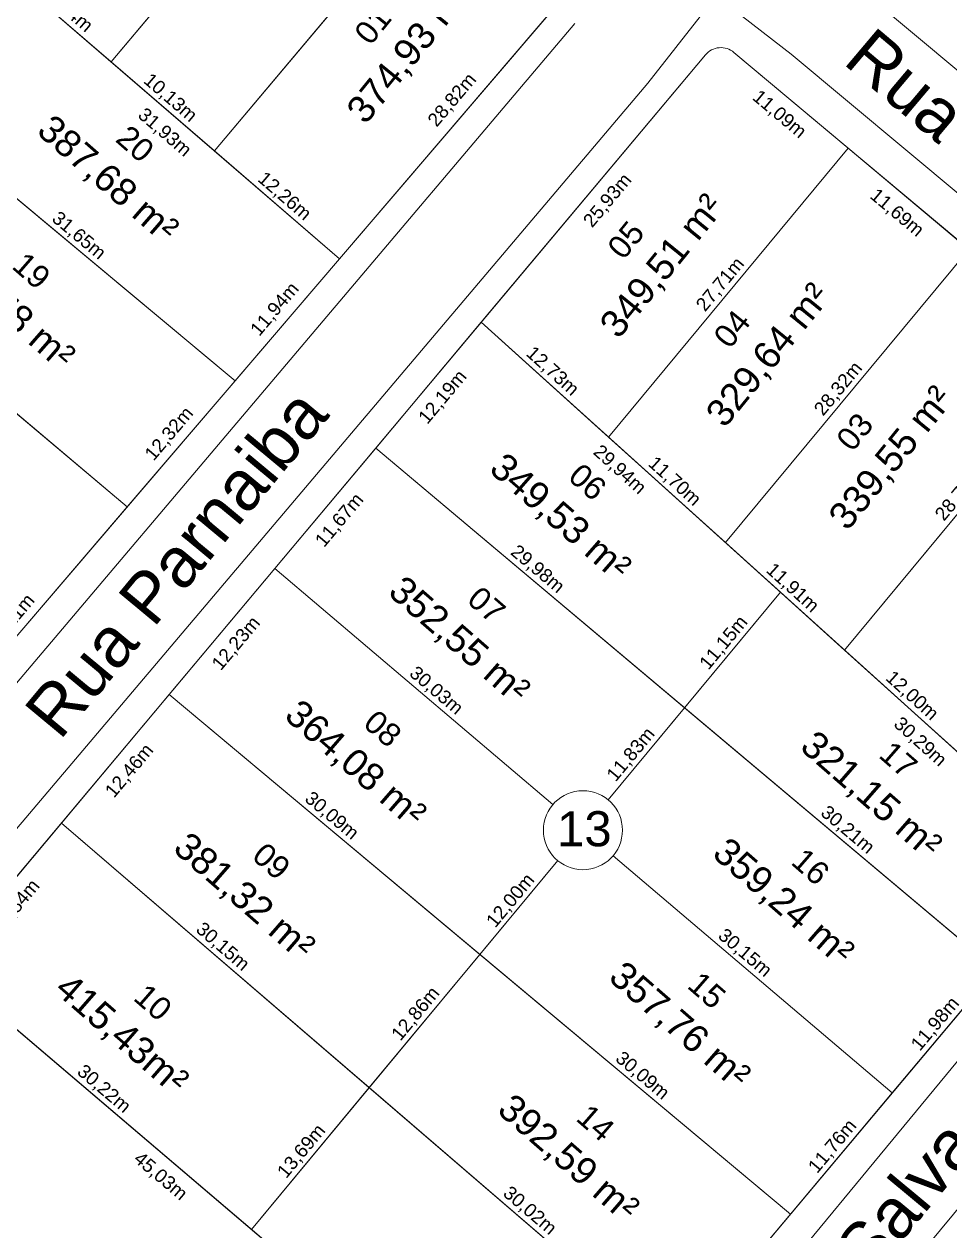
# Model space of a CAD drawing. Header units: metres. Extents: x 3808 to 8215, y 2374 to 6187.
# Drawn here: x 5490.1 to 5558.9, y 3429.9 to 3519.5 of the extents above; entities that cross this region are included whole.
import ezdxf

# ---------------------------------------------------------------- set-up
doc = ezdxf.new("R2010")
doc.units = ezdxf.units.M
for name, color, linetype in [('Areas Lotes', 1, 'Continuous'), ('Calçada', 8, 'Continuous'), ('COTAS', 7, 'Continuous'), ('Lote', 7, 'Continuous'), ('Nome das Ruas', 7, 'Continuous'), ('Nº Lote', 7, 'Continuous'), ('Nº. quadra', 7, 'Continuous'), ('quadras', 7, 'Continuous')]:
    doc.layers.add(name, color=color, linetype=linetype)
doc.styles.add('Arial', font='arial.ttf')
doc.dimstyles.new('Copy(2) of ISO-25', dxfattribs={"dimtxt": 1, "dimasz": 2.5, "dimexe": 1.25, "dimexo": 0.625, "dimgap": 0.2, "dimtad": 1, "dimtoh": 1, "dimlfac": 1, "dimzin": 1, "dimtxsty": 'Arial', "dimblk": 'NONE', "dimcen": 0, "dimse1": 1, "dimse2": 1, "dimsd1": 1, "dimsd2": 1, "dimclrt": 256, "dimaunit": 1, "dimadec": 3, "dimazin": 0, "dimtfac": 1, "dimtmove": 0, "dimatfit": 3, "dimldrblk": 'NONE', "dimfxl": 1, "dimtolj": 1, "dimtzin": 0, "dimarcsym": 0})

# ---------------------------------------------------------------- blocks, each defined once
blk = doc.blocks.new('*D8549')
at = {"layer": 'Defpoints', "color": 0, "linetype": 'Continuous', "transparency": 16777216}
for p in [(5561.856, 3430.828), (5563.656, 3429.366), (5554.247, 3421.461)]:
    blk.add_point(p, dxfattribs=at)
at = {"layer": 'COTAS', "linetype": 'Continuous', "lineweight": 5, "transparency": 16777216, "insert": (5559.23, 3425.187), "char_height": 1, "attachment_point": 5, "rotation": 50.91347, "style": 'Arial'}
blk.add_mtext('\\A1;12,07m', dxfattribs=at)
blk = doc.blocks.new('_None')
blk = doc.blocks.new('*D8597')
at = {"layer": 'Defpoints', "color": 0, "linetype": 'Continuous', "transparency": 16777216}
for p in [(5547.072, 3431.109), (5547.072, 3431.109), (5538.545, 3420.948)]:
    blk.add_point(p, dxfattribs=at)
at = {"layer": 'COTAS', "linetype": 'Continuous', "lineweight": 5, "transparency": 16777216, "insert": (5542.195, 3426.544), "char_height": 1, "attachment_point": 5, "rotation": 49.99828, "style": 'Arial'}
blk.add_mtext('\\A1;13,26m', dxfattribs=at)
blk = doc.blocks.new('*D8598')
at = {"layer": 'Defpoints', "color": 0, "linetype": 'Continuous', "transparency": 16777216}
for p in [(5554.632, 3440.119), (5554.632, 3440.119), (5547.072, 3431.109)]:
    blk.add_point(p, dxfattribs=at)
at = {"layer": 'COTAS', "linetype": 'Continuous', "lineweight": 5, "transparency": 16777216, "insert": (5550.238, 3436.129), "char_height": 1, "attachment_point": 5, "rotation": 49.99828, "style": 'Arial'}
blk.add_mtext('\\A1;11,76m', dxfattribs=at)
blk = doc.blocks.new('*D8599')
at = {"layer": 'Defpoints', "color": 0, "linetype": 'Continuous', "transparency": 16777216}
for p in [(5562.333, 3449.296), (5562.333, 3449.296), (5554.632, 3440.119)]:
    blk.add_point(p, dxfattribs=at)
at = {"layer": 'COTAS', "linetype": 'Continuous', "lineweight": 5, "transparency": 16777216, "insert": (5557.869, 3445.222), "char_height": 1, "attachment_point": 5, "rotation": 49.99828, "style": 'Arial'}
blk.add_mtext('\\A1;11,98m', dxfattribs=at)
blk = doc.blocks.new('*D8603')
at = {"layer": 'Defpoints', "color": 0, "linetype": 'Continuous', "transparency": 16777216}
for p in [(5492.912, 3460.174), (5494.62, 3458.742), (5484.022, 3449.569)]:
    blk.add_point(p, dxfattribs=at)
at = {"layer": 'COTAS', "linetype": 'Continuous', "lineweight": 5, "transparency": 16777216, "insert": (5489.561, 3453.955), "char_height": 1, "attachment_point": 5, "rotation": 50.02647, "style": 'Arial'}
blk.add_mtext('\\A1;13,84m', dxfattribs=at)
blk = doc.blocks.new('*D8604')
at = {"layer": 'Defpoints', "color": 0, "linetype": 'Continuous', "transparency": 16777216}
for p in [(5500.916, 3469.721), (5502.624, 3468.29), (5492.912, 3460.174)]:
    blk.add_point(p, dxfattribs=at)
at = {"layer": 'COTAS', "linetype": 'Continuous', "lineweight": 5, "transparency": 16777216, "insert": (5498.008, 3464.031), "char_height": 1, "attachment_point": 5, "rotation": 50.02647, "style": 'Arial'}
blk.add_mtext('\\A1;12,46m', dxfattribs=at)
blk = doc.blocks.new('*D8605')
at = {"layer": 'Defpoints', "color": 0, "linetype": 'Continuous', "transparency": 16777216}
for p in [(5508.772, 3479.092), (5510.479, 3477.661), (5500.916, 3469.721)]:
    blk.add_point(p, dxfattribs=at)
at = {"layer": 'COTAS', "linetype": 'Continuous', "lineweight": 5, "transparency": 16777216, "insert": (5505.938, 3473.49), "char_height": 1, "attachment_point": 5, "rotation": 50.02647, "style": 'Arial'}
blk.add_mtext('\\A1;12,23m', dxfattribs=at)
blk = doc.blocks.new('*D8606')
at = {"layer": 'Defpoints', "color": 0, "linetype": 'Continuous', "transparency": 16777216}
for p in [(5516.272, 3488.038), (5517.979, 3486.607), (5508.772, 3479.092)]:
    blk.add_point(p, dxfattribs=at)
at = {"layer": 'COTAS', "linetype": 'Continuous', "lineweight": 5, "transparency": 16777216, "insert": (5513.615, 3482.648), "char_height": 1, "attachment_point": 5, "rotation": 50.02647, "style": 'Arial'}
blk.add_mtext('\\A1;11,67m', dxfattribs=at)
blk = doc.blocks.new('*D8607')
at = {"layer": 'Defpoints', "color": 0, "linetype": 'Continuous', "transparency": 16777216}
for p in [(5524.105, 3497.383), (5525.813, 3495.951), (5516.272, 3488.038)]:
    blk.add_point(p, dxfattribs=at)
at = {"layer": 'COTAS', "linetype": 'Continuous', "lineweight": 5, "transparency": 16777216, "insert": (5521.282, 3491.794), "char_height": 1, "attachment_point": 5, "rotation": 50.02647, "style": 'Arial'}
blk.add_mtext('\\A1;12,19m', dxfattribs=at)
blk = doc.blocks.new('*D8608')
at = {"layer": 'Defpoints', "color": 0, "linetype": 'Continuous', "transparency": 16777216}
for p in [(5540.761, 3517.251), (5542.469, 3515.82), (5524.105, 3497.383)]:
    blk.add_point(p, dxfattribs=at)
at = {"layer": 'COTAS', "linetype": 'Continuous', "lineweight": 5, "transparency": 16777216, "insert": (5533.527, 3506.4), "char_height": 1, "attachment_point": 5, "rotation": 50.02647, "style": 'Arial'}
blk.add_mtext('\\A1;25,93m', dxfattribs=at)
blk = doc.blocks.new('*D8609')
at = {"layer": 'Defpoints', "color": 0, "linetype": 'Continuous', "transparency": 16777216}
for p in [(5542.874, 3517.437), (5551.371, 3510.313), (5549.958, 3508.627)]:
    blk.add_point(p, dxfattribs=at)
at = {"layer": 'COTAS', "linetype": 'Continuous', "lineweight": 5, "transparency": 16777216, "insert": (5546.224, 3512.803), "char_height": 1, "attachment_point": 5, "rotation": 320.02077, "style": 'Arial'}
blk.add_mtext('\\A1;11,09m', dxfattribs=at)
blk = doc.blocks.new('*D8610')
at = {"layer": 'Defpoints', "color": 0, "linetype": 'Continuous', "transparency": 16777216}
for p in [(5551.371, 3510.313), (5560.332, 3502.799), (5558.918, 3501.113)]:
    blk.add_point(p, dxfattribs=at)
at = {"layer": 'COTAS', "linetype": 'Continuous', "lineweight": 5, "transparency": 16777216, "insert": (5554.953, 3505.484), "char_height": 1, "attachment_point": 5, "rotation": 320.02077, "style": 'Arial'}
blk.add_mtext('\\A1;11,69m', dxfattribs=at)
blk = doc.blocks.new('*D8614')
at = {"layer": 'Defpoints', "color": 0, "linetype": 'Continuous', "transparency": 16777216}
for p in [(5484.022, 3449.569), (5518.314, 3420.385), (5516.878, 3418.698)]:
    blk.add_point(p, dxfattribs=at)
at = {"layer": 'COTAS', "linetype": 'Continuous', "lineweight": 5, "transparency": 16777216, "insert": (5500.252, 3433.9), "char_height": 1, "attachment_point": 5, "rotation": 319.59972, "style": 'Arial'}
blk.add_mtext('\\A1;45,03m', dxfattribs=at)
blk = doc.blocks.new('*D8617')
at = {"layer": 'Defpoints', "color": 0, "linetype": 'Continuous', "transparency": 16777216}
for p in [(5484.022, 3449.569), (5507.033, 3429.985), (5507.033, 3429.985)]:
    blk.add_point(p, dxfattribs=at)
at = {"layer": 'COTAS', "linetype": 'Continuous', "lineweight": 5, "transparency": 16777216, "insert": (5496.047, 3440.387), "char_height": 1, "attachment_point": 5, "rotation": 319.59972, "style": 'Arial'}
blk.add_mtext('\\A1;30,22m', dxfattribs=at)
blk = doc.blocks.new('*D8618')
at = {"layer": 'Defpoints', "color": 0, "linetype": 'Continuous', "transparency": 16777216}
for p in [(5507.033, 3429.985), (5529.84, 3410.575), (5529.84, 3410.575)]:
    blk.add_point(p, dxfattribs=at)
at = {"layer": 'COTAS', "linetype": 'Continuous', "lineweight": 5, "transparency": 16777216, "insert": (5518.956, 3420.89), "char_height": 1, "attachment_point": 5, "rotation": 319.59972, "style": 'Arial'}
blk.add_mtext('\\A1;29,95m', dxfattribs=at)
blk = doc.blocks.new('*D8619')
at = {"layer": 'Defpoints', "color": 0, "linetype": 'Continuous', "transparency": 16777216}
for p in [(5515.778, 3440.518), (5515.778, 3440.518), (5507.033, 3429.985)]:
    blk.add_point(p, dxfattribs=at)
at = {"layer": 'COTAS', "linetype": 'Continuous', "lineweight": 5, "transparency": 16777216, "insert": (5510.79, 3435.763), "char_height": 1, "attachment_point": 5, "rotation": 50.29903, "style": 'Arial'}
blk.add_mtext('\\A1;13,69m', dxfattribs=at)
blk = doc.blocks.new('*D8620')
at = {"layer": 'Defpoints', "color": 0, "linetype": 'Continuous', "transparency": 16777216}
for p in [(5523.995, 3450.415), (5523.995, 3450.415), (5515.778, 3440.518)]:
    blk.add_point(p, dxfattribs=at)
at = {"layer": 'COTAS', "linetype": 'Continuous', "lineweight": 5, "transparency": 16777216, "insert": (5519.27, 3445.978), "char_height": 1, "attachment_point": 5, "rotation": 50.29903, "style": 'Arial'}
blk.add_mtext('\\A1;12,86m', dxfattribs=at)
blk = doc.blocks.new('*D8621')
at = {"layer": 'Defpoints', "color": 0, "linetype": 'Continuous', "transparency": 16777216}
for p in [(5530.769, 3458.49), (5530.769, 3458.49), (5523.107, 3449.261)]:
    blk.add_point(p, dxfattribs=at)
at = {"layer": 'COTAS', "linetype": 'Continuous', "lineweight": 5, "transparency": 16777216, "insert": (5526.322, 3454.387), "char_height": 1, "attachment_point": 5, "rotation": 50.29903, "style": 'Arial'}
blk.add_mtext('\\A1;12,00m', dxfattribs=at)
blk = doc.blocks.new('*D8622')
at = {"layer": 'Defpoints', "color": 0, "linetype": 'Continuous', "transparency": 16777216}
for p in [(5539.656, 3469.275), (5539.656, 3469.275), (5532.101, 3460.176)]:
    blk.add_point(p, dxfattribs=at)
at = {"layer": 'COTAS', "linetype": 'Continuous', "lineweight": 5, "transparency": 16777216, "insert": (5535.262, 3465.237), "char_height": 1, "attachment_point": 5, "rotation": 50.29903, "style": 'Arial'}
blk.add_mtext('\\A1;11,83m', dxfattribs=at)
blk = doc.blocks.new('*D8623')
at = {"layer": 'Defpoints', "color": 0, "linetype": 'Continuous', "transparency": 16777216}
for p in [(5546.333, 3477.321), (5546.333, 3477.321), (5539.212, 3468.743)]:
    blk.add_point(p, dxfattribs=at)
at = {"layer": 'COTAS', "linetype": 'Continuous', "lineweight": 5, "transparency": 16777216, "insert": (5542.156, 3473.544), "char_height": 1, "attachment_point": 5, "rotation": 50.29903, "style": 'Arial'}
blk.add_mtext('\\A1;11,15m', dxfattribs=at)
blk = doc.blocks.new('*D8624')
at = {"layer": 'Defpoints', "color": 0, "linetype": 'Continuous', "transparency": 16777216}
for p in [(5492.912, 3460.174), (5515.778, 3440.518), (5515.778, 3440.518)]:
    blk.add_point(p, dxfattribs=at)
at = {"layer": 'COTAS', "linetype": 'Continuous', "lineweight": 5, "transparency": 16777216, "insert": (5504.868, 3450.953), "char_height": 1, "attachment_point": 5, "rotation": 319.3177, "style": 'Arial'}
blk.add_mtext('\\A1;30,15m', dxfattribs=at)
blk = doc.blocks.new('*D8625')
at = {"layer": 'Defpoints', "color": 0, "linetype": 'Continuous', "transparency": 16777216}
for p in [(5515.778, 3440.518), (5538.545, 3420.948), (5538.545, 3420.948)]:
    blk.add_point(p, dxfattribs=at)
at = {"layer": 'COTAS', "linetype": 'Continuous', "lineweight": 5, "transparency": 16777216, "insert": (5527.684, 3431.341), "char_height": 1, "attachment_point": 5, "rotation": 319.3177, "style": 'Arial'}
blk.add_mtext('\\A1;30,02m', dxfattribs=at)
blk = doc.blocks.new('*D8626')
at = {"layer": 'Defpoints', "color": 0, "linetype": 'Continuous', "transparency": 16777216}
for p in [(5500.916, 3469.721), (5523.995, 3450.415), (5523.995, 3450.415)]:
    blk.add_point(p, dxfattribs=at)
at = {"layer": 'COTAS', "linetype": 'Continuous', "lineweight": 5, "transparency": 16777216, "insert": (5512.969, 3460.682), "char_height": 1, "attachment_point": 5, "rotation": 320.08514, "style": 'Arial'}
blk.add_mtext('\\A1;30,09m', dxfattribs=at)
blk = doc.blocks.new('*D8627')
at = {"layer": 'Defpoints', "color": 0, "linetype": 'Continuous', "transparency": 16777216}
for p in [(5523.995, 3450.415), (5547.072, 3431.109), (5547.072, 3431.109)]:
    blk.add_point(p, dxfattribs=at)
at = {"layer": 'COTAS', "linetype": 'Continuous', "lineweight": 5, "transparency": 16777216, "insert": (5536.047, 3441.376), "char_height": 1, "attachment_point": 5, "rotation": 320.08514, "style": 'Arial'}
blk.add_mtext('\\A1;30,09m', dxfattribs=at)
blk = doc.blocks.new('*D8628')
at = {"layer": 'Defpoints', "color": 0, "linetype": 'Continuous', "transparency": 16777216}
for p in [(5508.772, 3479.092), (5531.657, 3459.644), (5531.657, 3459.644)]:
    blk.add_point(p, dxfattribs=at)
at = {"layer": 'COTAS', "linetype": 'Continuous', "lineweight": 5, "transparency": 16777216, "insert": (5520.733, 3469.978), "char_height": 1, "attachment_point": 5, "rotation": 319.64132, "style": 'Arial'}
blk.add_mtext('\\A1;30,03m', dxfattribs=at)
blk = doc.blocks.new('*D8629')
at = {"layer": 'Defpoints', "color": 0, "linetype": 'Continuous', "transparency": 16777216}
for p in [(5531.657, 3459.644), (5554.632, 3440.119), (5554.632, 3440.119)]:
    blk.add_point(p, dxfattribs=at)
at = {"layer": 'COTAS', "linetype": 'Continuous', "lineweight": 5, "transparency": 16777216, "insert": (5543.663, 3450.492), "char_height": 1, "attachment_point": 5, "rotation": 319.64132, "style": 'Arial'}
blk.add_mtext('\\A1;30,15m', dxfattribs=at)
blk = doc.blocks.new('*D8630')
at = {"layer": 'Defpoints', "color": 0, "linetype": 'Continuous', "transparency": 16777216}
for p in [(5516.272, 3488.038), (5539.212, 3468.743), (5539.212, 3468.743)]:
    blk.add_point(p, dxfattribs=at)
at = {"layer": 'COTAS', "linetype": 'Continuous', "lineweight": 5, "transparency": 16777216, "insert": (5528.257, 3479.004), "char_height": 1, "attachment_point": 5, "rotation": 319.93255, "style": 'Arial'}
blk.add_mtext('\\A1;29,98m', dxfattribs=at)
blk = doc.blocks.new('*D8631')
at = {"layer": 'Defpoints', "color": 0, "linetype": 'Continuous', "transparency": 16777216}
for p in [(5539.212, 3468.743), (5562.333, 3449.296), (5562.333, 3449.296)]:
    blk.add_point(p, dxfattribs=at)
at = {"layer": 'COTAS', "linetype": 'Continuous', "lineweight": 5, "transparency": 16777216, "insert": (5551.288, 3459.632), "char_height": 1, "attachment_point": 5, "rotation": 319.93255, "style": 'Arial'}
blk.add_mtext('\\A1;30,21m', dxfattribs=at)
blk = doc.blocks.new('*D8632')
at = {"layer": 'Defpoints', "color": 0, "linetype": 'Continuous', "transparency": 16777216}
for p in [(5524.105, 3497.383), (5546.333, 3477.321), (5544.933, 3475.769)]:
    blk.add_point(p, dxfattribs=at)
at = {"layer": 'COTAS', "linetype": 'Continuous', "lineweight": 5, "transparency": 16777216, "insert": (5534.356, 3486.395), "char_height": 1, "attachment_point": 5, "rotation": 317.9322, "style": 'Arial'}
blk.add_mtext('\\A1;29,94m', dxfattribs=at)
blk = doc.blocks.new('*D8633')
at = {"layer": 'Defpoints', "color": 0, "linetype": 'Continuous', "transparency": 16777216}
for p in [(5546.333, 3477.321), (5568.82, 3457.026), (5567.382, 3455.433)]:
    blk.add_point(p, dxfattribs=at)
at = {"layer": 'COTAS', "linetype": 'Continuous', "lineweight": 5, "transparency": 16777216, "insert": (5556.675, 3466.175), "char_height": 1, "attachment_point": 5, "rotation": 317.9322, "style": 'Arial'}
blk.add_mtext('\\A1;30,29m', dxfattribs=at)
blk = doc.blocks.new('*D8634')
at = {"layer": 'Defpoints', "color": 0, "linetype": 'Continuous', "transparency": 16777216}
for p in [(5524.105, 3497.383), (5533.555, 3488.854), (5533.555, 3488.854)]:
    blk.add_point(p, dxfattribs=at)
at = {"layer": 'COTAS', "linetype": 'Continuous', "lineweight": 5, "transparency": 16777216, "insert": (5529.367, 3493.713), "char_height": 1, "attachment_point": 5, "rotation": 317.9322, "style": 'Arial'}
blk.add_mtext('\\A1;12,73m', dxfattribs=at)
blk = doc.blocks.new('*D8635')
at = {"layer": 'Defpoints', "color": 0, "linetype": 'Continuous', "transparency": 16777216}
for p in [(5533.555, 3488.854), (5542.243, 3481.012), (5542.243, 3481.012)]:
    blk.add_point(p, dxfattribs=at)
at = {"layer": 'COTAS', "linetype": 'Continuous', "lineweight": 5, "transparency": 16777216, "insert": (5538.436, 3485.528), "char_height": 1, "attachment_point": 5, "rotation": 317.9322, "style": 'Arial'}
blk.add_mtext('\\A1;11,70m', dxfattribs=at)
blk = doc.blocks.new('*D8636')
at = {"layer": 'Defpoints', "color": 0, "linetype": 'Continuous', "transparency": 16777216}
for p in [(5542.243, 3481.012), (5551.085, 3473.032), (5551.085, 3473.032)]:
    blk.add_point(p, dxfattribs=at)
at = {"layer": 'COTAS', "linetype": 'Continuous', "lineweight": 5, "transparency": 16777216, "insert": (5547.201, 3477.617), "char_height": 1, "attachment_point": 5, "rotation": 317.9322, "style": 'Arial'}
blk.add_mtext('\\A1;11,91m', dxfattribs=at)
blk = doc.blocks.new('*D8637')
at = {"layer": 'Defpoints', "color": 0, "linetype": 'Continuous', "transparency": 16777216}
for p in [(5551.085, 3473.032), (5559.995, 3464.991), (5559.995, 3464.991)]:
    blk.add_point(p, dxfattribs=at)
at = {"layer": 'COTAS', "linetype": 'Continuous', "lineweight": 5, "transparency": 16777216, "insert": (5556.077, 3469.606), "char_height": 1, "attachment_point": 5, "rotation": 317.9322, "style": 'Arial'}
blk.add_mtext('\\A1;12,00m', dxfattribs=at)
blk = doc.blocks.new('*D8639')
at = {"layer": 'Defpoints', "color": 0, "linetype": 'Continuous', "transparency": 16777216}
for p in [(5551.371, 3510.313), (5551.371, 3510.313), (5533.667, 3488.989)]:
    blk.add_point(p, dxfattribs=at)
at = {"layer": 'COTAS', "linetype": 'Continuous', "lineweight": 5, "transparency": 16777216, "insert": (5541.903, 3500.163), "char_height": 1, "attachment_point": 5, "rotation": 50.29903, "style": 'Arial'}
blk.add_mtext('\\A1;27,71m', dxfattribs=at)
blk = doc.blocks.new('*D8640')
at = {"layer": 'Defpoints', "color": 0, "linetype": 'Continuous', "transparency": 16777216}
for p in [(5560.332, 3502.799), (5560.332, 3502.799), (5542.243, 3481.012)]:
    blk.add_point(p, dxfattribs=at)
at = {"layer": 'COTAS', "linetype": 'Continuous', "lineweight": 5, "transparency": 16777216, "insert": (5550.671, 3492.417), "char_height": 1, "attachment_point": 5, "rotation": 50.29903, "style": 'Arial'}
blk.add_mtext('\\A1;28,32m', dxfattribs=at)
blk = doc.blocks.new('*D8641')
at = {"layer": 'Defpoints', "color": 0, "linetype": 'Continuous', "transparency": 16777216}
for p in [(5569.451, 3495.153), (5569.451, 3495.153), (5551.085, 3473.032)]:
    blk.add_point(p, dxfattribs=at)
at = {"layer": 'COTAS', "linetype": 'Continuous', "lineweight": 5, "transparency": 16777216, "insert": (5559.651, 3484.604), "char_height": 1, "attachment_point": 5, "rotation": 50.29903, "style": 'Arial'}
blk.add_mtext('\\A1;28,75m', dxfattribs=at)
blk = doc.blocks.new('*D8650')
at = {"layer": 'Defpoints', "color": 0, "linetype": 'Continuous', "transparency": 16777216}
for p in [(5497.591, 3483.851), (5497.809, 3483.666), (5482.134, 3465.341)]:
    blk.add_point(p, dxfattribs=at)
at = {"layer": 'COTAS', "linetype": 'Continuous', "lineweight": 5, "transparency": 16777216, "insert": (5489.183, 3475.171), "char_height": 1, "attachment_point": 5, "rotation": 49.71111, "style": 'Arial'}
blk.add_mtext('\\A1;24,11m', dxfattribs=at)
blk = doc.blocks.new('*D8651')
at = {"layer": 'Defpoints', "color": 0, "linetype": 'Continuous', "transparency": 16777216}
for p in [(5505.559, 3493.25), (5505.818, 3493.03), (5497.809, 3483.666)]:
    blk.add_point(p, dxfattribs=at)
at = {"layer": 'COTAS', "linetype": 'Continuous', "lineweight": 5, "transparency": 16777216, "insert": (5500.964, 3489.068), "char_height": 1, "attachment_point": 5, "rotation": 49.71111, "style": 'Arial'}
blk.add_mtext('\\A1;12,32m', dxfattribs=at)
blk = doc.blocks.new('*D8652')
at = {"layer": 'Defpoints', "color": 0, "linetype": 'Continuous', "transparency": 16777216}
for p in [(5513.279, 3502.357), (5513.579, 3502.102), (5505.818, 3493.03)]:
    blk.add_point(p, dxfattribs=at)
at = {"layer": 'COTAS', "linetype": 'Continuous', "lineweight": 5, "transparency": 16777216, "insert": (5508.808, 3498.321), "char_height": 1, "attachment_point": 5, "rotation": 49.71111, "style": 'Arial'}
blk.add_mtext('\\A1;11,94m', dxfattribs=at)
blk = doc.blocks.new('*D8653')
at = {"layer": 'Defpoints', "color": 0, "linetype": 'Continuous', "transparency": 16777216}
for p in [(5531.916, 3524.342), (5532.313, 3524.005), (5513.579, 3502.102)]:
    blk.add_point(p, dxfattribs=at)
at = {"layer": 'COTAS', "linetype": 'Continuous', "lineweight": 5, "transparency": 16777216, "insert": (5521.986, 3513.867), "char_height": 1, "attachment_point": 5, "rotation": 49.71111, "style": 'Arial'}
blk.add_mtext('\\A1;28,82m', dxfattribs=at)
blk = doc.blocks.new('*D8682')
at = {"layer": 'Defpoints', "color": 0, "linetype": 'Continuous', "transparency": 16777216}
for p in [(5473.825, 3503.875), (5497.809, 3483.666), (5497.809, 3483.666)]:
    blk.add_point(p, dxfattribs=at)
at = {"layer": 'COTAS', "linetype": 'Continuous', "lineweight": 5, "transparency": 16777216, "insert": (5486.333, 3494.383), "char_height": 1, "attachment_point": 5, "rotation": 319.88143, "style": 'Arial'}
blk.add_mtext('\\A1;31,36m', dxfattribs=at)
blk = doc.blocks.new('*D8684')
at = {"layer": 'Defpoints', "color": 0, "linetype": 'Continuous', "transparency": 16777216}
for p in [(5481.52, 3513.304), (5505.818, 3493.03), (5505.818, 3493.03)]:
    blk.add_point(p, dxfattribs=at)
at = {"layer": 'COTAS', "linetype": 'Continuous', "lineweight": 5, "transparency": 16777216, "insert": (5494.182, 3503.782), "char_height": 1, "attachment_point": 5, "rotation": 320.15943, "style": 'Arial'}
blk.add_mtext('\\A1;31,65m', dxfattribs=at)
blk = doc.blocks.new('*D8686')
at = {"layer": 'Defpoints', "color": 0, "linetype": 'Continuous', "transparency": 16777216}
for p in [(5489.395, 3522.954), (5513.579, 3502.102), (5512.127, 3500.419)]:
    blk.add_point(p, dxfattribs=at)
at = {"layer": 'COTAS', "linetype": 'Continuous', "lineweight": 5, "transparency": 16777216, "insert": (5500.558, 3511.451), "char_height": 1, "attachment_point": 5, "rotation": 319.23156, "style": 'Arial'}
blk.add_mtext('\\A1;31,93m', dxfattribs=at)
blk = doc.blocks.new('*D8696')
at = {"layer": 'Defpoints', "color": 0, "linetype": 'Continuous', "transparency": 16777216}
for p in [(5489.395, 3522.954), (5496.617, 3516.727), (5496.617, 3516.727)]:
    blk.add_point(p, dxfattribs=at)
at = {"layer": 'COTAS', "linetype": 'Continuous', "lineweight": 5, "transparency": 16777216, "insert": (5493.529, 3520.447), "char_height": 1, "attachment_point": 5, "rotation": 319.23156, "style": 'Arial'}
blk.add_mtext('\\A1;9,54m', dxfattribs=at)
blk = doc.blocks.new('*D8697')
at = {"layer": 'Defpoints', "color": 0, "linetype": 'Continuous', "transparency": 16777216}
for p in [(5496.617, 3516.727), (5504.293, 3510.109), (5504.293, 3510.109)]:
    blk.add_point(p, dxfattribs=at)
at = {"layer": 'COTAS', "linetype": 'Continuous', "lineweight": 5, "transparency": 16777216, "insert": (5500.978, 3514.024), "char_height": 1, "attachment_point": 5, "rotation": 319.23156, "style": 'Arial'}
blk.add_mtext('\\A1;10,13m', dxfattribs=at)
blk = doc.blocks.new('*D8698')
at = {"layer": 'Defpoints', "color": 0, "linetype": 'Continuous', "transparency": 16777216}
for p in [(5504.293, 3510.109), (5513.579, 3502.102), (5513.579, 3502.102)]:
    blk.add_point(p, dxfattribs=at)
at = {"layer": 'COTAS', "linetype": 'Continuous', "lineweight": 5, "transparency": 16777216, "insert": (5509.459, 3506.712), "char_height": 1, "attachment_point": 5, "rotation": 319.23156, "style": 'Arial'}
blk.add_mtext('\\A1;12,26m', dxfattribs=at)
blk = doc.blocks.new('*D8702')
at = {"layer": 'Defpoints', "color": 0, "linetype": 'Continuous', "transparency": 16777216}
for p in [(5516.037, 3539.843), (5516.037, 3539.843), (5496.617, 3516.727)]:
    blk.add_point(p, dxfattribs=at)
at = {"layer": 'COTAS', "linetype": 'Continuous', "lineweight": 5, "transparency": 16777216, "insert": (5505.714, 3528.8), "char_height": 1, "attachment_point": 5, "rotation": 49.96614, "style": 'Arial'}
blk.add_mtext('\\A1;30,19m', dxfattribs=at)
blk = doc.blocks.new('*D8703')
at = {"layer": 'Defpoints', "color": 0, "linetype": 'Continuous', "transparency": 16777216}
for p in [(5523.752, 3533.271), (5523.752, 3533.271), (5504.293, 3510.109)]:
    blk.add_point(p, dxfattribs=at)
at = {"layer": 'COTAS', "linetype": 'Continuous', "lineweight": 5, "transparency": 16777216, "insert": (5513.409, 3522.205), "char_height": 1, "attachment_point": 5, "rotation": 49.96614, "style": 'Arial'}
blk.add_mtext('\\A1;30,25m', dxfattribs=at)

msp = doc.modelspace()

# ---------------------------------------------------------------- linework, layer by layer
at = {"layer": 'Calçada', "linetype": 'Continuous', "lineweight": 5}
for p, q in [((5460.29, 3436.003), (5531.059, 3519.573)), ((5522.281, 3386.433), (5589.677, 3468.065))]:
    msp.add_line(p, q, dxfattribs=at)
at = {"layer": 'Calçada', "linetype": 'Continuous', "lineweight": 5, "flags": 128}
for points in [[(5596.688, 3486.736, -0.416095), (5594.564, 3486.599), (5589.796, 3490.818), (5551.522, 3522.744), (5547.087, 3526.188, -0.416011), (5546.828, 3528.3), (5552.013, 3534.892), (5619.481, 3615.311), (5625.066, 3621.962, -0.410428), (5627.164, 3622.159), (5632.844, 3617.514), (5670.808, 3584.857), (5674.914, 3581.443, -0.407932), (5675.128, 3579.355), (5671.497, 3574.792), (5599.98, 3490.507), (5596.688, 3486.736)], [(5511.96, 3385.073, -0.413992), (5509.847, 3384.896), (5505.476, 3388.589), (5466.13, 3421.62), (5462.136, 3424.962, -0.414163), (5461.948, 3427.075), (5465.646, 3431.495), (5536.483, 3515.146), (5540.646, 3520.44, -0.412419), (5542.745, 3520.697), (5547.132, 3517.291), (5585.234, 3485.507), (5589.975, 3481.314, -0.412334), (5590.111, 3479.204), (5584.341, 3472.596), (5516.91, 3390.923), (5511.96, 3385.073)]]:
    msp.add_lwpolyline(points, format="xyb", dxfattribs=at)
at = {"layer": 'Lote', "linetype": 'Continuous', "lineweight": 5}
for p, q in [((5466.522, 3542.675), (5513.579, 3502.102)), ((5496.617, 3516.727), (5516.037, 3539.843)), ((5505.818, 3493.03), (5458.304, 3532.674)), ((5504.293, 3510.109), (5523.752, 3533.271)), ((5551.371, 3510.313), (5533.555, 3488.854)), ((5476.072, 3501.982), (5497.809, 3483.666)), ((5560.332, 3502.799), (5542.243, 3481.012)), ((5568.82, 3457.026), (5524.105, 3497.383)), ((5569.451, 3495.153), (5551.085, 3473.032)), ((5516.272, 3488.038), (5562.333, 3449.296)), ((5529.419, 3461.546), (5508.772, 3479.092)), ((5546.333, 3477.321), (5533.533, 3461.904)), ((5500.916, 3469.721), (5547.072, 3431.109)), ((5538.545, 3420.948), (5492.912, 3460.174)), ((5529.781, 3457.384), (5507.033, 3429.985)), ((5554.632, 3440.119), (5533.895, 3457.742)), ((5484.022, 3449.569), (5529.84, 3410.575))]:
    msp.add_line(p, q, dxfattribs=at)
at = {"layer": 'Lote', "linetype": 'Continuous', "lineweight": 5, "flags": 128}
for points in [[(5489.395, 3522.954), (5496.617, 3516.727), (5516.037, 3539.843), (5508.45, 3546.305)], [(5496.617, 3516.727), (5504.293, 3510.109), (5523.752, 3533.271), (5516.037, 3539.843)], [(5505.818, 3493.03), (5513.579, 3502.102), (5489.395, 3522.954), (5481.52, 3513.304)], [(5560.332, 3502.799), (5551.371, 3510.313), (5533.555, 3488.854), (5542.243, 3481.012)], [(5542.243, 3481.012), (5551.085, 3473.032), (5569.451, 3495.153), (5560.332, 3502.799)], [(5539.212, 3468.743), (5546.333, 3477.321), (5524.105, 3497.383), (5516.272, 3488.038)], [(5551.085, 3473.032), (5559.995, 3464.991), (5578.64, 3487.448), (5569.451, 3495.153)], [(5562.333, 3449.296), (5568.82, 3457.026), (5546.333, 3477.321), (5539.212, 3468.743)], [(5500.916, 3469.721), (5492.912, 3460.174), (5515.778, 3440.518), (5523.995, 3450.415)], [(5492.912, 3460.174), (5484.022, 3449.569), (5507.033, 3429.985), (5515.778, 3440.518)], [(5515.778, 3440.518), (5538.545, 3420.948), (5547.072, 3431.109), (5523.995, 3450.415)], [(5515.778, 3440.518), (5507.033, 3429.985), (5529.84, 3410.575), (5538.545, 3420.948)]]:
    msp.add_lwpolyline(points, close=True, dxfattribs=at)
for points in [[(5532.313, 3524.005, 0.414827), (5532.146, 3526.122), (5523.752, 3533.271), (5504.293, 3510.109), (5513.579, 3502.102)], [(5551.371, 3510.313), (5542.874, 3517.437, 0.414243), (5540.761, 3517.251), (5524.105, 3497.383), (5533.555, 3488.854)], [(5518.314, 3420.385), (5484.022, 3449.569), (5465.754, 3427.777, 0.412853), (5465.935, 3425.669), (5499.275, 3397.454)]]:
    msp.add_lwpolyline(points, format="xyb", close=True, dxfattribs=at)
for points in [[(5476.072, 3501.982), (5497.809, 3483.666), (5505.818, 3493.03), (5481.52, 3513.304), (5475.682, 3506.151)], [(5471.968, 3501.599), (5458.735, 3485.384), (5482.134, 3465.341), (5497.809, 3483.666), (5476.072, 3501.982)], [(5533.533, 3461.904), (5539.212, 3468.743), (5516.272, 3488.038), (5508.772, 3479.092), (5529.419, 3461.546)], [(5529.419, 3461.546), (5508.772, 3479.092), (5500.916, 3469.721), (5523.995, 3450.415), (5529.781, 3457.384)], [(5533.895, 3457.742), (5554.632, 3440.119), (5562.333, 3449.296), (5539.212, 3468.743), (5533.533, 3461.904)], [(5529.781, 3457.384), (5523.995, 3450.415), (5547.072, 3431.109), (5554.632, 3440.119), (5533.895, 3457.742)]]:
    msp.add_lwpolyline(points, dxfattribs=at)
at = {"layer": 'Nº. quadra', "lineweight": 5}
for start, end in [(0, 180), (180, 0)]:
    msp.add_arc((5531.657, 3459.644), 2.937, start, end, dxfattribs=at)
at = {"layer": 'quadras', "linetype": 'Continuous', "lineweight": 5}
for p, q in [((5455.907, 3434.68), (5532.313, 3524.005)), ((5540.761, 3517.251), (5465.754, 3427.777)), ((5586.711, 3480.681), (5542.874, 3517.437)), ((5511.678, 3388.931), (5586.896, 3478.567))]:
    msp.add_line(p, q, dxfattribs=at)
msp.add_arc((5541.911, 3516.287), 1.5, 50.02077, 140.02647, dxfattribs=at)

# ---------------------------------------------------------------- texts
at = {"layer": 'Areas Lotes', "color": 1, "lineweight": 5, "style": 'Arial'}
for s, rotation, p in [('374,93 m²', 50.94257, (5515.499, 3511.999)), ('387,68 m²', 318.90341, (5490.986, 3511.455)), ('349,51 m²', 50.94257, (5534.299, 3496.065)), ('385,78 m²', 318.90341, (5483.291, 3502.026)), ('329,64 m²', 50.94257, (5542.184, 3489.453)), ('339,55 m²', 50.94257, (5551.303, 3481.807)), ('349,53 m²', 318.90341, (5524.596, 3486.336)), ('352,55 m²', 318.90341, (5517.086, 3477.198)), ('364,08 m²', 318.90341, (5509.379, 3468.007)), ('321,15 m²', 318.90341, (5547.684, 3465.697)), ('381,32 m²', 318.90341, (5501.113, 3458.154)), ('359,24 m²', 318.90341, (5541.168, 3457.756)), ('357,76 m²', 318.90341, (5533.46, 3448.566)), ('415,43m²', 318.90341, (5492.315, 3447.665)), ('392,59 m²', 318.90341, (5525.195, 3438.712))]:
    msp.add_text(s, height=2.0071, rotation=rotation, dxfattribs=at).set_placement(p)
at = {"layer": 'Nome das Ruas', "lineweight": 5, "style": 'Arial'}
for s, rotation, p in [('Rua Campo Grande', 319.83476, (5550.878, 3516.659, 190.804)), ('Rua Parnaiba', 50.27315, (5492.795, 3466.244, 190.804)), ('Rua Salvador', 50.27315, (5546.013, 3417.871, 190.804))]:
    msp.add_text(s, height=3.68425, rotation=rotation, dxfattribs=at).set_placement(p)
at = {"layer": 'Nº Lote', "lineweight": 5, "style": 'Arial'}
for s, rotation, p in [('01', 50.94257, (5515.869, 3517.874, 1.156)), ('20', 318.90341, (5496.844, 3510.876, 1.156)), ('05', 50.94257, (5534.669, 3501.939, 1.156)), ('19', 318.90341, (5489.149, 3501.447, 1.156)), ('04', 50.94257, (5542.554, 3495.328, 1.156)), ('03', 50.94257, (5551.673, 3487.682, 1.156)), ('06', 318.90341, (5530.454, 3485.757, 1.156)), ('07', 318.90341, (5522.944, 3476.619, 1.156)), ('08', 318.90341, (5515.237, 3467.428, 1.156)), ('17', 318.90341, (5553.542, 3465.118, 1.156)), ('09', 318.90341, (5506.971, 3457.575, 1.156)), ('16', 318.90341, (5547.026, 3457.177, 1.156)), ('15', 318.90341, (5539.318, 3447.987, 1.156)), ('10', 318.90341, (5498.173, 3447.086, 1.156)), ('14', 318.90341, (5531.053, 3438.133, 1.156))]:
    msp.add_text(s, height=1.706, rotation=rotation, dxfattribs=at).set_placement(p)
at = {"layer": 'Nº. quadra', "lineweight": 5, "style": 'Arial'}
msp.add_text('13', height=2.6083, dxfattribs=at).set_placement((5529.737, 3458.448))

# ---------------------------------------------------------------- dimensions: what is measured, and where the dimension line sits
at = {"layer": 'COTAS', "linetype": 'Continuous', "lineweight": 5}
for p1, p2, distance, picture, middle in [((5496.617, 3516.727), (5516.037, 3539.843), 0, '*D8702', (5505.714, 3528.8)), ((5504.293, 3510.109), (5523.752, 3533.271), 0, '*D8703', (5513.409, 3522.205)), ((5489.395, 3522.954), (5513.579, 3502.102), -2.223, '*D8686', (5500.558, 3511.451)), ((5542.874, 3517.437), (5551.371, 3510.313), -2.2, '*D8609', (5546.224, 3512.803)), ((5481.52, 3513.304), (5505.818, 3493.03), 0, '*D8684', (5494.182, 3503.782)), ((5533.6674, 3488.9892), (5551.371, 3510.3126), 0, '*D8639', (5541.903, 3500.1625)), ((5473.825, 3503.875), (5497.809, 3483.666), 0, '*D8682', (5486.333, 3494.383)), ((5542.243, 3481.012), (5560.332, 3502.799), 0, '*D8640', (5550.671, 3492.417)), ((5524.105, 3497.383), (5546.333, 3477.321), -2.09, '*D8632', (5534.356, 3486.395)), ((5524.105, 3497.383), (5533.555, 3488.854), 0, '*D8634', (5529.367, 3493.713)), ((5551.085, 3473.032), (5569.451, 3495.153), 0, '*D8641', (5559.651, 3484.604)), ((5516.272, 3488.038), (5539.212, 3468.743), 0, '*D8630', (5528.257, 3479.004)), ((5508.772, 3479.092), (5531.657, 3459.644), 0, '*D8628', (5520.733, 3469.978)), ((5546.333, 3477.321), (5568.82, 3457.026), -2.146, '*D8633', (5556.675, 3466.175)), ((5500.916, 3469.721), (5523.995, 3450.415), 0, '*D8626', (5512.969, 3460.682)), ((5539.212, 3468.743), (5562.333, 3449.296), 0, '*D8631', (5551.288, 3459.632)), ((5492.912, 3460.174), (5515.778, 3440.518), 0, '*D8624', (5504.868, 3450.953)), ((5531.657, 3459.644), (5554.632, 3440.119), 0, '*D8629', (5543.663, 3450.492)), ((5484.022, 3449.569), (5518.314, 3420.385), -2.215, '*D8614', (5500.252, 3433.9)), ((5484.022, 3449.569), (5507.033, 3429.985), 0, '*D8617', (5496.047, 3440.387)), ((5507.033, 3429.985), (5515.778, 3440.518), 0, '*D8619', (5510.79, 3435.763)), ((5515.778, 3440.518), (5538.545, 3420.948), 0, '*D8625', (5527.684, 3431.341)), ((5507.033, 3429.985), (5529.84, 3410.575), 0, '*D8618', (5518.956, 3420.89))]:
    dim = msp.add_aligned_dim(p1=p1, p2=p2, distance=distance, dimstyle='Copy(2) of ISO-25', override={"dimpost": 'm'}, dxfattribs=at)
    dim.commit()
    dim.dimension.update_dxf_attribs({"geometry": picture, "text_midpoint": middle})
for base, p1, p2, angle, picture, middle in [((5531.916, 3524.342), (5513.579, 3502.102), (5532.313, 3524.005), 229.71111, '*D8653', (5521.986, 3513.867)), ((5496.617, 3516.727), (5489.395, 3522.954), (5496.617, 3516.727), 139.23156, '*D8696', (5493.529, 3520.447)), ((5542.469, 3515.82), (5524.105, 3497.383), (5540.761, 3517.251), 230.02647, '*D8608', (5533.527, 3506.4)), ((5504.29292, 3510.10869), (5496.61714, 3516.72687), (5504.29292, 3510.10869), 139.23156, '*D8697', (5500.97805, 3514.02438)), ((5513.579, 3502.102), (5504.293, 3510.109), (5513.579, 3502.102), 139.23156, '*D8698', (5509.459, 3506.712)), ((5558.918, 3501.113), (5551.371, 3510.313), (5560.332, 3502.799), 140.02077, '*D8610', (5554.953, 3505.484)), ((5513.279, 3502.357), (5505.818, 3493.03), (5513.579, 3502.102), 229.71111, '*D8652', (5508.808, 3498.321)), ((5525.813, 3495.951), (5516.272, 3488.038), (5524.105, 3497.383), 230.02647, '*D8607', (5521.282, 3491.794)), ((5505.559, 3493.25), (5497.809, 3483.666), (5505.818, 3493.03), 229.71111, '*D8651', (5500.964, 3489.068)), ((5542.243, 3481.012), (5533.555, 3488.854), (5542.243, 3481.012), 137.9322, '*D8635', (5538.436, 3485.528)), ((5517.979, 3486.607), (5508.772, 3479.092), (5516.272, 3488.038), 230.02647, '*D8606', (5513.615, 3482.648)), ((5497.591, 3483.851), (5482.134, 3465.341), (5497.809, 3483.666), 229.71111, '*D8650', (5489.183, 3475.171)), ((5551.085, 3473.032), (5542.243, 3481.012), (5551.085, 3473.032), 137.9322, '*D8636', (5547.201, 3477.617)), ((5510.479, 3477.661), (5500.916, 3469.721), (5508.772, 3479.092), 230.02647, '*D8605', (5505.938, 3473.49)), ((5546.333, 3477.321), (5539.212, 3468.743), (5546.333, 3477.321), 230.29903, '*D8623', (5542.156, 3473.544)), ((5559.995, 3464.991), (5551.085, 3473.032), (5559.995, 3464.991), 137.9322, '*D8637', (5556.077, 3469.606)), ((5502.624, 3468.29), (5492.912, 3460.174), (5500.916, 3469.721), 230.02647, '*D8604', (5498.008, 3464.031)), ((5539.656, 3469.275), (5532.101, 3460.176), (5539.656, 3469.275), 230.29903, '*D8622', (5535.262, 3465.237)), ((5494.62, 3458.742), (5484.022, 3449.569), (5492.912, 3460.174), 230.02647, '*D8603', (5489.561, 3453.955)), ((5530.769, 3458.49), (5523.107, 3449.261), (5530.769, 3458.49), 230.29903, '*D8621', (5526.322, 3454.387)), ((5523.995, 3450.415), (5515.778, 3440.518), (5523.995, 3450.415), 230.29903, '*D8620', (5519.27, 3445.978)), ((5547.072, 3431.109), (5523.995, 3450.415), (5547.072, 3431.109), 140.08514, '*D8627', (5536.047, 3441.376)), ((5562.333, 3449.296), (5554.632, 3440.119), (5562.333, 3449.296), 229.99828, '*D8599', (5557.869, 3445.222)), ((5554.632, 3440.119), (5547.072, 3431.109), (5554.632, 3440.119), 229.99828, '*D8598', (5550.238, 3436.129)), ((5547.072, 3431.109), (5538.545, 3420.948), (5547.072, 3431.109), 229.99828, '*D8597', (5542.195, 3426.544)), ((5563.656, 3429.366), (5554.247, 3421.461), (5561.856, 3430.828), 230.91347, '*D8549', (5559.23, 3425.187))]:
    dim = msp.add_linear_dim(base=base, p1=p1, p2=p2, angle=angle, dimstyle='Copy(2) of ISO-25', override={"dimpost": 'm', "dimtmove": 1}, dxfattribs=at)
    dim.commit()
    dim.dimension.update_dxf_attribs({"geometry": picture, "text_midpoint": middle})

doc.saveas('drawing.dxf')
